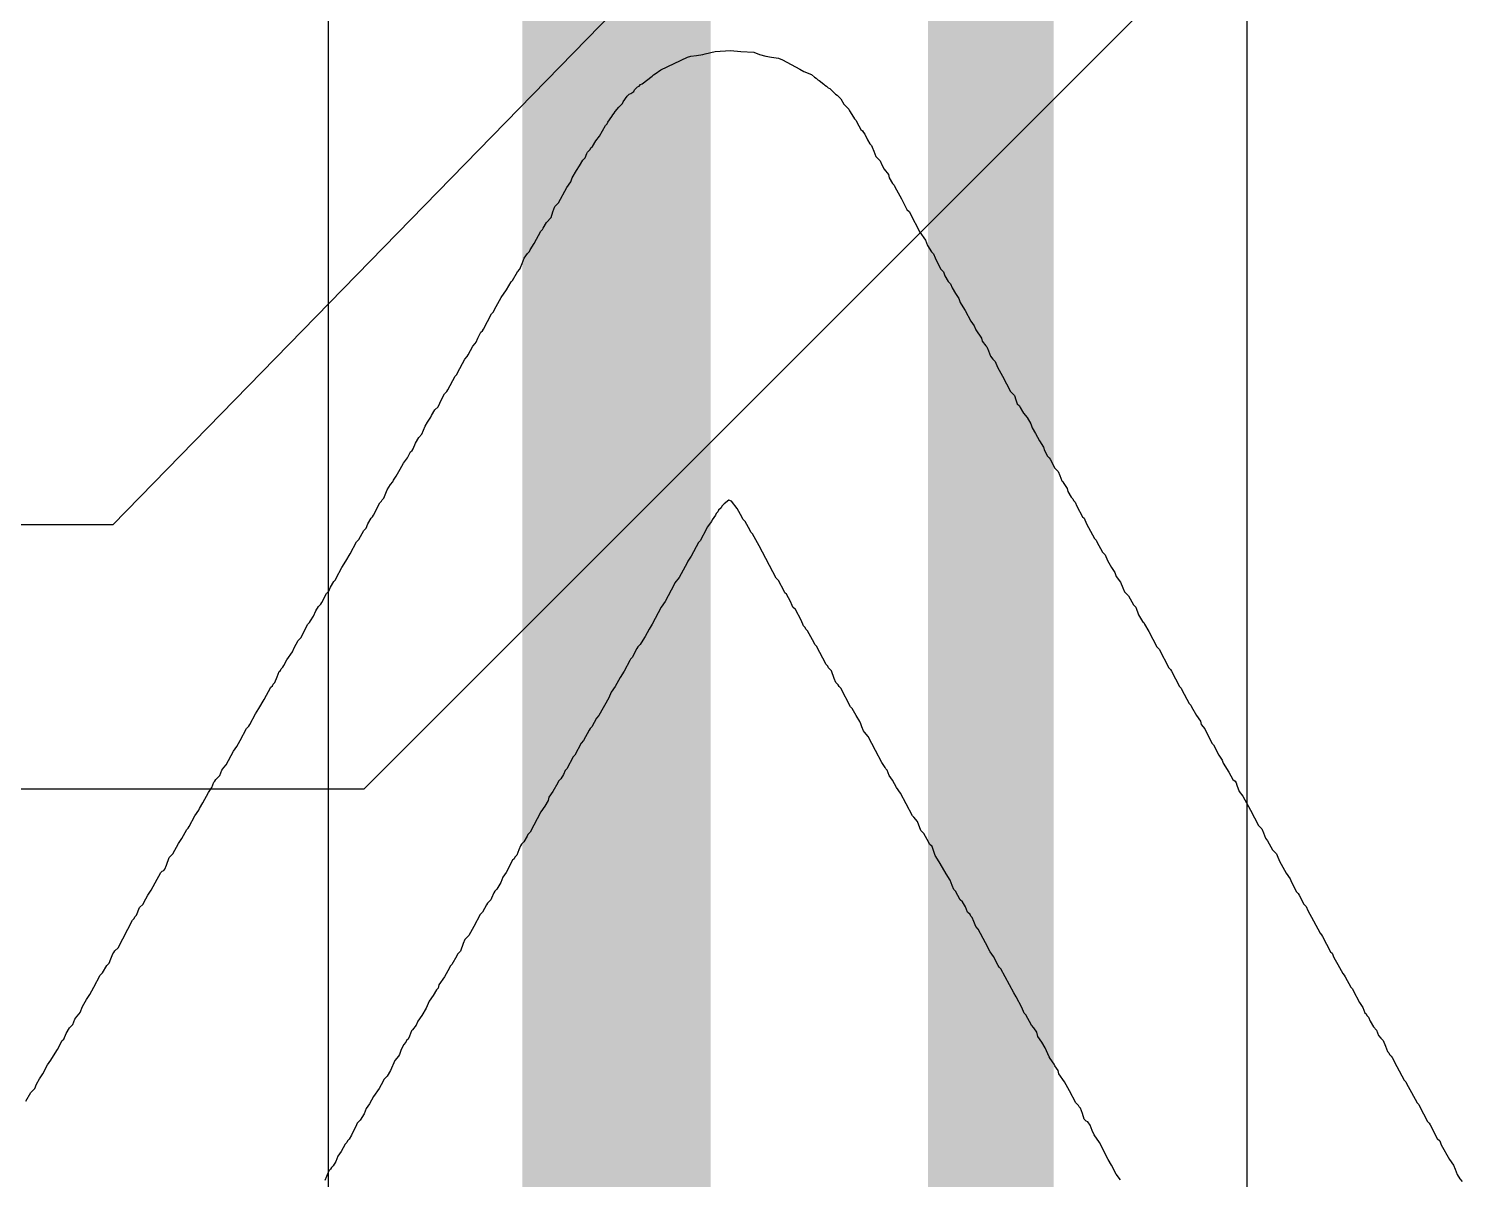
# Model space of a CAD drawing. Header units: inches. Extents: x 0 to 5379, y 0 to 5429.
# Drawn here: x 124.01 to 126.908, y 68.045 to 70.37 of the extents above; entities that cross this region are included whole.
import ezdxf

# ---------------------------------------------------------------- set-up
doc = ezdxf.new("R2010")
doc.units = ezdxf.units.IN
for name, color, linetype in [('PWR', 156, 'Continuous'), ('SIG 01', 90, 'Continuous'), ('Top Overlay', 2, 'Continuous')]:
    doc.layers.add(name, color=color, linetype=linetype)

msp = doc.modelspace()

# ---------------------------------------------------------------- linework, layer by layer
at = {"layer": 'PWR'}
for p, q in [((126.238, 71.4756), (124.1806, 69.3674)), ((124.6886, 68.834), (126.8222, 70.9676)), ((124.1806, 69.3674), (60.071, 69.3674)), ((60.0248, 68.834), (124.6886, 68.834))]:
    msp.add_line(p, q, dxfattribs=at)
at = {"layer": 'SIG 01'}
for p, q in [((124.6156, 91.1087), (124.6156, 24.7972)), ((126.4727, 23.6436), (126.4727, 83.236))]:
    msp.add_line(p, q, dxfattribs=at)
for points in [[(125.9548, 23.6436, 0.254, 0.254, 0), (125.9548, 93.0421, 0.254, 0.254, 0)], [(125.1983, 24.5559, 0.381, 0.381, 0), (125.1983, 91.3501, 0.381, 0.381, 0)]]:
    msp.add_lwpolyline(points, format="xyseb", dxfattribs=at)
at = {"layer": 'Top Overlay'}
for p, q in [((125.3974, 70.3241), (125.4284, 70.3257)), ((125.4284, 70.3257), (125.4496, 70.3241)), ((125.2879, 70.2865), (125.3418, 70.3127)), ((125.3418, 70.3127), (125.3483, 70.3143)), ((125.3483, 70.3143), (125.3598, 70.3159)), ((125.3598, 70.3159), (125.3729, 70.3176)), ((125.3729, 70.3176), (125.3778, 70.3192)), ((125.3778, 70.3192), (125.3974, 70.3241)), ((125.4496, 70.3241), (125.4758, 70.3225)), ((125.4758, 70.3225), (125.4872, 70.3176)), ((125.4872, 70.3176), (125.5003, 70.3143)), ((125.5003, 70.3143), (125.5117, 70.3127)), ((125.5117, 70.3127), (125.5256, 70.3102)), ((125.5256, 70.3102), (125.5338, 70.307)), ((125.5338, 70.307), (125.5689, 70.2882)), ((125.2503, 70.2588), (125.2707, 70.2743)), ((125.2707, 70.2743), (125.2732, 70.2767)), ((125.2732, 70.2767), (125.2765, 70.2784)), ((125.2765, 70.2784), (125.2879, 70.2865)), ((125.5689, 70.2882), (125.5771, 70.2833)), ((125.5771, 70.2833), (125.5926, 70.2775)), ((125.5926, 70.2775), (125.5983, 70.2718)), ((125.5983, 70.2718), (125.6016, 70.2702)), ((125.6016, 70.2702), (125.6049, 70.2669)), ((125.6049, 70.2669), (125.6081, 70.2653)), ((125.2201, 70.2334), (125.2242, 70.2375)), ((125.2242, 70.2375), (125.2274, 70.2392)), ((125.2274, 70.2392), (125.2332, 70.2432)), ((125.2332, 70.2432), (125.2348, 70.2465)), ((125.2348, 70.2465), (125.2405, 70.2522)), ((125.2405, 70.2522), (125.2438, 70.2539)), ((125.2438, 70.2539), (125.247, 70.2571)), ((125.247, 70.2571), (125.2503, 70.2588)), ((125.6081, 70.2653), (125.6171, 70.2579)), ((125.6171, 70.2579), (125.6196, 70.2555)), ((125.6196, 70.2555), (125.6228, 70.2539)), ((125.6228, 70.2539), (125.6261, 70.2506)), ((125.6261, 70.2506), (125.6294, 70.249)), ((125.6294, 70.249), (125.6408, 70.2375)), ((125.6408, 70.2375), (125.6441, 70.2359)), ((125.1956, 70.2024), (125.2029, 70.2114)), ((125.2029, 70.2114), (125.2103, 70.2187)), ((125.2103, 70.2187), (125.2119, 70.222)), ((125.2119, 70.222), (125.2201, 70.2334)), ((125.6441, 70.2359), (125.6514, 70.2285)), ((125.6514, 70.2285), (125.658, 70.2171)), ((125.658, 70.2171), (125.6678, 70.2073)), ((125.1792, 70.1779), (125.1809, 70.1812)), ((125.1809, 70.1812), (125.189, 70.1926)), ((125.189, 70.1926), (125.1907, 70.1959)), ((125.1907, 70.1959), (125.1939, 70.1991)), ((125.1939, 70.1991), (125.1956, 70.2024)), ((125.6678, 70.2073), (125.6694, 70.204)), ((125.6694, 70.204), (125.6776, 70.191)), ((125.6776, 70.191), (125.6792, 70.1877)), ((125.6792, 70.1877), (125.6825, 70.1844)), ((125.6825, 70.1844), (125.6841, 70.1812)), ((125.6841, 70.1812), (125.6923, 70.1664)), ((125.1564, 70.1436), (125.1637, 70.1526)), ((125.1637, 70.1526), (125.176, 70.1746)), ((125.176, 70.1746), (125.1792, 70.1779)), ((125.6923, 70.1664), (125.6955, 70.1632)), ((125.6955, 70.1632), (125.6972, 70.1599)), ((125.6972, 70.1599), (125.7004, 70.1566)), ((125.7004, 70.1566), (125.7053, 70.1452)), ((125.14, 70.1207), (125.1449, 70.1256)), ((125.1449, 70.1256), (125.1466, 70.1289)), ((125.1466, 70.1289), (125.1498, 70.1321)), ((125.1498, 70.1321), (125.1564, 70.1436)), ((125.7053, 70.1452), (125.7102, 70.137)), ((125.7102, 70.137), (125.7135, 70.1338)), ((125.7135, 70.1338), (125.7151, 70.1305)), ((125.7151, 70.1305), (125.7184, 70.1223)), ((125.7184, 70.1223), (125.7225, 70.1117)), ((125.1172, 70.0831), (125.1237, 70.0929)), ((125.1237, 70.0929), (125.1302, 70.1044)), ((125.1302, 70.1044), (125.1351, 70.1093)), ((125.1351, 70.1093), (125.1384, 70.1174)), ((125.1384, 70.1174), (125.14, 70.1207)), ((125.7225, 70.1117), (125.7315, 70.1027)), ((125.7315, 70.1027), (125.7347, 70.0946)), ((125.7347, 70.0946), (125.7396, 70.0864)), ((125.1057, 70.0602), (125.109, 70.0684)), ((125.109, 70.0684), (125.1172, 70.0831)), ((125.7396, 70.0864), (125.7478, 70.075)), ((125.7478, 70.075), (125.7494, 70.0684)), ((125.7494, 70.0684), (125.756, 70.057)), ((125.0812, 70.0178), (125.0976, 70.0488)), ((125.0976, 70.0488), (125.1057, 70.0602)), ((125.756, 70.057), (125.7593, 70.0537)), ((125.7593, 70.0537), (125.7609, 70.0504)), ((125.7609, 70.0504), (125.774, 70.0259)), ((125.0698, 69.9998), (125.0739, 70.0104)), ((125.0739, 70.0104), (125.0812, 70.0178)), ((125.774, 70.0259), (125.7854, 70.0047)), ((125.0502, 69.9671), (125.0567, 69.9786)), ((125.0567, 69.9786), (125.0665, 69.9884)), ((125.0665, 69.9884), (125.0698, 69.9998)), ((125.7854, 70.0047), (125.7903, 69.9998)), ((125.7903, 69.9998), (125.7919, 69.9965)), ((125.7919, 69.9965), (125.8115, 69.959)), ((125.0322, 69.9361), (125.0453, 69.9606)), ((125.0453, 69.9606), (125.0485, 69.9639)), ((125.0485, 69.9639), (125.0502, 69.9671)), ((125.8115, 69.959), (125.823, 69.9426)), ((125.0183, 69.9157), (125.0224, 69.9197)), ((125.0224, 69.9197), (125.024, 69.923)), ((125.024, 69.923), (125.0322, 69.9361)), ((125.823, 69.9426), (125.8271, 69.932)), ((125.8271, 69.932), (125.8352, 69.9189)), ((125.8352, 69.9189), (125.8393, 69.9148)), ((125.0044, 69.8871), (125.0077, 69.8952)), ((125.0077, 69.8952), (125.0118, 69.9059)), ((125.0118, 69.9059), (125.0183, 69.9157)), ((125.8393, 69.9148), (125.8426, 69.9067)), ((125.8426, 69.9067), (125.8475, 69.8952)), ((125.8475, 69.8952), (125.854, 69.8838)), ((124.9856, 69.8585), (124.9881, 69.8609)), ((124.9881, 69.8609), (124.9979, 69.8789)), ((124.9979, 69.8789), (125.0028, 69.8838)), ((125.0028, 69.8838), (125.0044, 69.8871)), ((125.854, 69.8838), (125.8589, 69.8789)), ((125.8589, 69.8789), (125.8622, 69.8707)), ((125.8622, 69.8707), (125.8687, 69.8593)), ((124.9652, 69.8266), (124.9758, 69.8421)), ((124.9758, 69.8421), (124.9856, 69.8585)), ((125.8687, 69.8593), (125.8736, 69.8544)), ((125.8736, 69.8544), (125.8769, 69.8462)), ((125.8769, 69.8462), (125.8834, 69.8348)), ((125.8834, 69.8348), (125.89, 69.825)), ((124.9489, 69.7972), (124.9554, 69.8086)), ((124.9554, 69.8086), (124.9652, 69.8266)), ((125.89, 69.825), (125.8932, 69.8168)), ((125.8932, 69.8168), (125.8949, 69.8135)), ((125.8949, 69.8135), (125.903, 69.8005)), ((124.9293, 69.7629), (124.9456, 69.7939)), ((124.9456, 69.7939), (124.9489, 69.7972)), ((125.903, 69.8005), (125.9145, 69.7792)), ((125.9145, 69.7792), (125.921, 69.7694)), ((124.9146, 69.7368), (124.9178, 69.7449)), ((124.9178, 69.7449), (124.9244, 69.7564)), ((124.9244, 69.7564), (124.9276, 69.7596)), ((124.9276, 69.7596), (124.9293, 69.7629)), ((125.921, 69.7694), (125.9243, 69.7613)), ((125.9243, 69.7613), (125.9357, 69.7449)), ((125.9357, 69.7449), (125.9373, 69.7384)), ((124.8982, 69.7106), (124.908, 69.7286)), ((124.908, 69.7286), (124.9129, 69.7335)), ((124.9129, 69.7335), (124.9146, 69.7368)), ((125.9373, 69.7384), (125.9447, 69.7294)), ((125.9447, 69.7294), (125.9471, 69.7269)), ((125.9471, 69.7269), (125.9504, 69.7188)), ((125.9504, 69.7188), (125.9545, 69.7082)), ((124.877, 69.6747), (124.8917, 69.7024)), ((124.8917, 69.7024), (124.8966, 69.7073)), ((124.8966, 69.7073), (124.8982, 69.7106)), ((125.9545, 69.7082), (125.9586, 69.7024)), ((125.9586, 69.7024), (125.9635, 69.6975)), ((125.9635, 69.6975), (125.9684, 69.6861)), ((124.8574, 69.6404), (124.8721, 69.6681)), ((124.8721, 69.6681), (124.8754, 69.6714)), ((124.8754, 69.6714), (124.877, 69.6747)), ((125.9684, 69.6861), (125.9782, 69.6681)), ((125.9782, 69.6681), (125.9945, 69.6371)), ((124.8443, 69.6208), (124.8508, 69.6322)), ((124.8508, 69.6322), (124.8557, 69.6371)), ((124.8557, 69.6371), (124.8574, 69.6404)), ((125.9945, 69.6371), (126.0027, 69.6289)), ((126.0027, 69.6289), (126.0051, 69.6199)), ((124.8312, 69.5995), (124.8378, 69.606)), ((124.8378, 69.606), (124.8443, 69.6208)), ((126.0051, 69.6199), (126.0084, 69.6118)), ((126.0084, 69.6118), (126.0125, 69.6077)), ((126.0125, 69.6077), (126.0141, 69.6044)), ((126.0141, 69.6044), (126.019, 69.5962)), ((124.8116, 69.5668), (124.8165, 69.575)), ((124.8165, 69.575), (124.8231, 69.5848)), ((124.8231, 69.5848), (124.8247, 69.5881)), ((124.8247, 69.5881), (124.8312, 69.5995)), ((126.019, 69.5962), (126.0207, 69.593)), ((126.0207, 69.593), (126.028, 69.584)), ((126.028, 69.584), (126.0354, 69.5717)), ((126.0354, 69.5717), (126.0386, 69.5636)), ((124.792, 69.5325), (124.7986, 69.544)), ((124.7986, 69.544), (124.8051, 69.5505)), ((124.8051, 69.5505), (124.8116, 69.5668)), ((126.0386, 69.5636), (126.0452, 69.5521)), ((126.0452, 69.5521), (126.0533, 69.5374)), ((124.7757, 69.5031), (124.7822, 69.5146)), ((124.7822, 69.5146), (124.7855, 69.5178)), ((124.7855, 69.5178), (124.7871, 69.5211)), ((124.7871, 69.5211), (124.792, 69.5325)), ((126.0533, 69.5374), (126.0615, 69.5244)), ((126.0615, 69.5244), (126.0631, 69.5178)), ((126.0631, 69.5178), (126.0697, 69.5064)), ((124.761, 69.4802), (124.7675, 69.4917)), ((124.7675, 69.4917), (124.7757, 69.5031)), ((126.0697, 69.5064), (126.0729, 69.5031)), ((126.0729, 69.5031), (126.0746, 69.4998)), ((126.0746, 69.4998), (126.0844, 69.4819)), ((124.7463, 69.4541), (124.7479, 69.4574)), ((124.7479, 69.4574), (124.7528, 69.4655)), ((124.7528, 69.4655), (124.761, 69.4802)), ((126.0844, 69.4819), (126.0909, 69.4753)), ((126.0909, 69.4753), (126.0942, 69.4672)), ((126.0942, 69.4672), (126.0983, 69.4566)), ((126.0983, 69.4566), (126.1007, 69.4541)), ((124.7283, 69.4214), (124.7348, 69.4378)), ((124.7348, 69.4378), (124.7414, 69.4492)), ((124.7414, 69.4492), (124.7463, 69.4541)), ((126.1007, 69.4541), (126.1024, 69.4508)), ((126.1024, 69.4508), (126.1089, 69.441)), ((126.1089, 69.441), (126.1105, 69.4345)), ((126.1105, 69.4345), (126.1171, 69.4231)), ((124.7071, 69.3871), (124.7201, 69.4116)), ((124.7201, 69.4116), (124.7234, 69.4149)), ((124.7234, 69.4149), (124.725, 69.4182)), ((124.725, 69.4182), (124.7283, 69.4214)), ((125.4096, 69.4018), (125.4047, 69.3969)), ((125.4112, 69.4051), (125.4096, 69.4018)), ((125.4161, 69.41), (125.4112, 69.4051)), ((125.4251, 69.4173), (125.4161, 69.41)), ((125.4309, 69.4149), (125.4251, 69.4173)), ((125.4423, 69.4002), (125.4309, 69.4149)), ((125.4521, 69.3822), (125.4423, 69.4002)), ((126.1171, 69.4231), (126.1203, 69.4198)), ((126.1203, 69.4198), (126.122, 69.4165)), ((126.122, 69.4165), (126.1252, 69.4133)), ((126.1252, 69.4133), (126.1285, 69.4051)), ((126.1285, 69.4051), (126.1399, 69.3838)), ((124.6924, 69.361), (124.6956, 69.3691)), ((124.6956, 69.3691), (124.7022, 69.3806)), ((124.7022, 69.3806), (124.7054, 69.3838)), ((124.7054, 69.3838), (124.7071, 69.3871)), ((125.39, 69.374), (125.3818, 69.3626)), ((125.3916, 69.3773), (125.39, 69.374)), ((125.3982, 69.3871), (125.3916, 69.3773)), ((125.3998, 69.3904), (125.3982, 69.3871)), ((125.4031, 69.3936), (125.3998, 69.3904)), ((125.4047, 69.3969), (125.4031, 69.3936)), ((125.4537, 69.3789), (125.4521, 69.3822)), ((125.4586, 69.374), (125.4537, 69.3789)), ((125.4684, 69.3561), (125.4586, 69.374)), ((126.1399, 69.3838), (126.1432, 69.3806)), ((126.1432, 69.3806), (126.1481, 69.3691)), ((126.1481, 69.3691), (126.1644, 69.3397)), ((124.6777, 69.3381), (124.6875, 69.3561)), ((124.6875, 69.3561), (124.6924, 69.361)), ((125.3802, 69.3593), (125.3671, 69.3348)), ((125.3818, 69.3626), (125.3802, 69.3593)), ((125.4701, 69.3528), (125.4684, 69.3561)), ((125.4733, 69.3495), (125.4701, 69.3528)), ((125.4864, 69.325), (125.4733, 69.3495)), ((126.1644, 69.3397), (126.1677, 69.3365)), ((124.6597, 69.3087), (124.6728, 69.3332)), ((124.6728, 69.3332), (124.6777, 69.3381)), ((125.3639, 69.3316), (125.3492, 69.3038)), ((125.3671, 69.3348), (125.3639, 69.3316)), ((125.5207, 69.2597), (125.4864, 69.325)), ((126.1677, 69.3365), (126.1693, 69.3332)), ((126.1693, 69.3332), (126.1808, 69.312)), ((126.1808, 69.312), (126.1857, 69.3071)), ((124.6434, 69.2809), (124.6515, 69.294)), ((124.6515, 69.294), (124.6597, 69.3087)), ((125.341, 69.2907), (125.3247, 69.2613)), ((125.3426, 69.294), (125.341, 69.2907)), ((125.3492, 69.3038), (125.3426, 69.294)), ((126.1857, 69.3071), (126.1906, 69.2956)), ((126.1906, 69.2956), (126.1987, 69.2809)), ((124.6205, 69.2417), (124.627, 69.2531)), ((124.627, 69.2531), (124.6303, 69.2564)), ((124.6303, 69.2564), (124.6319, 69.2597)), ((124.6319, 69.2597), (124.6434, 69.2809)), ((125.3247, 69.2613), (125.3165, 69.2499)), ((125.5256, 69.2548), (125.5207, 69.2597)), ((125.5371, 69.2335), (125.5256, 69.2548)), ((126.1987, 69.2809), (126.2053, 69.2711)), ((126.2053, 69.2711), (126.2085, 69.2629)), ((126.2085, 69.2629), (126.2167, 69.2515)), ((124.6025, 69.2107), (124.6123, 69.2286)), ((124.6123, 69.2286), (124.6172, 69.2335)), ((124.6172, 69.2335), (124.6205, 69.2417)), ((125.3148, 69.2466), (125.2969, 69.2123)), ((125.3165, 69.2499), (125.3148, 69.2466)), ((125.5387, 69.2303), (125.5371, 69.2335)), ((125.542, 69.227), (125.5387, 69.2303)), ((125.5501, 69.2123), (125.542, 69.227)), ((126.2167, 69.2515), (126.2216, 69.2401)), ((126.2216, 69.2401), (126.2249, 69.2319)), ((126.2249, 69.2319), (126.2331, 69.2237)), ((126.2331, 69.2237), (126.2429, 69.2058)), ((124.5903, 69.1935), (124.596, 69.2025)), ((124.596, 69.2025), (124.6009, 69.2074)), ((124.6009, 69.2074), (124.6025, 69.2107)), ((125.2887, 69.2009), (125.2707, 69.1666)), ((125.2969, 69.2123), (125.2887, 69.2009)), ((125.5534, 69.2041), (125.5501, 69.2123)), ((125.555, 69.2009), (125.5534, 69.2041)), ((125.5599, 69.196), (125.555, 69.2009)), ((125.5714, 69.1747), (125.5599, 69.196)), ((126.2429, 69.2058), (126.2478, 69.2009)), ((126.2478, 69.2009), (126.2535, 69.1853)), ((124.56, 69.1388), (124.5747, 69.1666)), ((124.5747, 69.1666), (124.578, 69.1698)), ((124.578, 69.1698), (124.5796, 69.1731)), ((124.5796, 69.1731), (124.5862, 69.1829)), ((124.5862, 69.1829), (124.5903, 69.1935)), ((125.2707, 69.1666), (125.2642, 69.1567)), ((125.5763, 69.1633), (125.5714, 69.1747)), ((126.2535, 69.1853), (126.2616, 69.1723)), ((126.2616, 69.1723), (126.2641, 69.1698)), ((126.2641, 69.1698), (126.2657, 69.1666)), ((126.2657, 69.1666), (126.2739, 69.1518)), ((124.5551, 69.1339), (124.56, 69.1388)), ((125.256, 69.142), (125.2479, 69.129)), ((125.2642, 69.1567), (125.256, 69.142)), ((125.5795, 69.16), (125.5763, 69.1633)), ((125.5812, 69.1567), (125.5795, 69.16)), ((125.5844, 69.1535), (125.5812, 69.1567)), ((125.5975, 69.129), (125.5844, 69.1535)), ((126.2739, 69.1518), (126.2902, 69.1208)), ((124.5323, 69.0947), (124.5437, 69.111)), ((124.5437, 69.111), (124.547, 69.1192)), ((124.547, 69.1192), (124.5551, 69.1339)), ((125.2397, 69.1175), (125.2299, 69.0996)), ((125.2413, 69.1208), (125.2397, 69.1175)), ((125.2462, 69.1257), (125.2413, 69.1208)), ((125.2479, 69.129), (125.2462, 69.1257)), ((125.5991, 69.1257), (125.5975, 69.129)), ((125.6024, 69.1224), (125.5991, 69.1257)), ((125.622, 69.0849), (125.6024, 69.1224)), ((126.2902, 69.1208), (126.2951, 69.1159)), ((126.2951, 69.1159), (126.3147, 69.0783)), ((124.5208, 69.0767), (124.5241, 69.08)), ((124.5241, 69.08), (124.5257, 69.0832)), ((124.5257, 69.0832), (124.5323, 69.0947)), ((125.225, 69.093), (125.2136, 69.0718)), ((125.2266, 69.0963), (125.225, 69.093)), ((125.2299, 69.0996), (125.2266, 69.0963)), ((125.6253, 69.0816), (125.622, 69.0849)), ((125.6269, 69.0783), (125.6253, 69.0816)), ((125.6326, 69.0726), (125.6269, 69.0783)), ((126.3147, 69.0783), (126.318, 69.0751)), ((124.5077, 69.0489), (124.5126, 69.0604)), ((124.5126, 69.0604), (124.5167, 69.071)), ((124.5167, 69.071), (124.5192, 69.0734)), ((124.5192, 69.0734), (124.5208, 69.0767)), ((125.2054, 69.0587), (125.1956, 69.0407)), ((125.2136, 69.0718), (125.2054, 69.0587)), ((125.6383, 69.0571), (125.6326, 69.0726)), ((125.6416, 69.0489), (125.6383, 69.0571)), ((126.318, 69.0751), (126.3197, 69.0718)), ((126.3197, 69.0718), (126.336, 69.0407)), ((124.4865, 69.0146), (124.4996, 69.0391)), ((124.4996, 69.0391), (124.5028, 69.0424)), ((124.5028, 69.0424), (124.5045, 69.0456)), ((124.5045, 69.0456), (124.5077, 69.0489)), ((125.1874, 69.0293), (125.1825, 69.0179)), ((125.1956, 69.0407), (125.1874, 69.0293)), ((125.6465, 69.044), (125.6416, 69.0489)), ((125.6482, 69.0407), (125.6465, 69.044)), ((125.6514, 69.0375), (125.6482, 69.0407)), ((125.671, 68.9999), (125.6514, 69.0375)), ((126.336, 69.0407), (126.3393, 69.0375)), ((126.3393, 69.0375), (126.3409, 69.0342)), ((126.3409, 69.0342), (126.3556, 69.0064)), ((124.4685, 68.9852), (124.4751, 68.9966)), ((124.4751, 68.9966), (124.4865, 69.0146)), ((125.1825, 69.0179), (125.1629, 68.9819)), ((125.6743, 68.9966), (125.671, 68.9999)), ((125.6825, 68.9819), (125.6743, 68.9966)), ((126.3556, 69.0064), (126.3589, 69.0032)), ((126.3589, 69.0032), (126.3605, 68.9999)), ((126.3605, 68.9999), (126.3703, 68.9819)), ((124.4555, 68.9607), (124.4571, 68.964)), ((124.4571, 68.964), (124.4685, 68.9852)), ((125.158, 68.977), (125.1482, 68.9591)), ((125.1629, 68.9819), (125.158, 68.977)), ((125.6898, 68.9697), (125.6825, 68.9819)), ((125.6906, 68.9689), (125.6898, 68.9697)), ((125.6923, 68.9656), (125.6906, 68.9689)), ((125.6939, 68.9591), (125.6923, 68.9656)), ((126.3703, 68.9819), (126.3785, 68.9705)), ((126.3785, 68.9705), (126.3801, 68.964)), ((126.3801, 68.964), (126.3875, 68.955)), ((124.4375, 68.9313), (124.4506, 68.9558)), ((124.4506, 68.9558), (124.4555, 68.9607)), ((125.1433, 68.9525), (125.1319, 68.9313)), ((125.1449, 68.9558), (125.1433, 68.9525)), ((125.1482, 68.9591), (125.1449, 68.9558)), ((125.6972, 68.9509), (125.6939, 68.9591)), ((125.6996, 68.9484), (125.6972, 68.9509)), ((125.707, 68.9394), (125.6996, 68.9484)), ((125.7217, 68.9117), (125.707, 68.9394)), ((126.3875, 68.955), (126.4013, 68.9264)), ((124.4097, 68.8823), (124.4244, 68.91)), ((124.4244, 68.91), (124.431, 68.9198)), ((124.431, 68.9198), (124.4375, 68.9313)), ((125.127, 68.9264), (125.1139, 68.9019)), ((125.1319, 68.9313), (125.127, 68.9264)), ((125.7347, 68.8872), (125.7217, 68.9117)), ((126.4013, 68.9264), (126.4046, 68.9231)), ((126.4046, 68.9231), (126.416, 68.9019)), ((124.4007, 68.8716), (124.4048, 68.8774)), ((124.4048, 68.8774), (124.4097, 68.8823)), ((125.1106, 68.8986), (125.0976, 68.8741)), ((125.1139, 68.9019), (125.1106, 68.8986)), ((125.7413, 68.8774), (125.7347, 68.8872)), ((125.7429, 68.8741), (125.7413, 68.8774)), ((126.416, 68.9019), (126.4226, 68.8921)), ((126.4226, 68.8921), (126.4242, 68.8855)), ((126.4242, 68.8855), (126.4357, 68.8676)), ((124.3803, 68.8365), (124.3844, 68.8471)), ((124.3844, 68.8471), (124.3868, 68.8496)), ((124.3868, 68.8496), (124.3885, 68.8529)), ((124.3885, 68.8529), (124.3966, 68.861)), ((124.3966, 68.861), (124.4007, 68.8716)), ((125.0812, 68.8496), (125.0796, 68.8463)), ((125.0861, 68.8545), (125.0812, 68.8496)), ((125.091, 68.8627), (125.0861, 68.8545)), ((125.0943, 68.8708), (125.091, 68.8627)), ((125.0976, 68.8741), (125.0943, 68.8708)), ((125.7454, 68.8716), (125.7429, 68.8741)), ((125.7494, 68.861), (125.7454, 68.8716)), ((125.756, 68.8512), (125.7494, 68.861)), ((125.7642, 68.8365), (125.756, 68.8512)), ((126.4357, 68.8676), (126.4438, 68.8529)), ((126.4438, 68.8529), (126.4487, 68.8496)), ((126.4487, 68.8496), (126.4504, 68.8463)), ((124.3623, 68.8055), (124.3738, 68.8267)), ((124.3738, 68.8267), (124.3803, 68.8365)), ((125.0698, 68.8283), (125.0616, 68.8169)), ((125.0796, 68.8463), (125.0698, 68.8283)), ((125.7723, 68.8251), (125.7642, 68.8365)), ((125.7838, 68.8038), (125.7723, 68.8251)), ((126.4504, 68.8463), (126.452, 68.8414)), ((126.452, 68.8414), (126.4569, 68.8283)), ((126.4569, 68.8283), (126.4642, 68.8194)), ((126.4642, 68.8194), (126.4798, 68.7908)), ((124.346, 68.7793), (124.3542, 68.7908)), ((124.3542, 68.7908), (124.3558, 68.794)), ((124.3558, 68.794), (124.3623, 68.8055)), ((125.0534, 68.7989), (125.0453, 68.7875)), ((125.06, 68.8104), (125.0534, 68.7989)), ((125.0616, 68.8169), (125.06, 68.8104)), ((125.7968, 68.7793), (125.7838, 68.8038)), ((126.4798, 68.7908), (126.4961, 68.7597)), ((124.3346, 68.7581), (124.346, 68.7793)), ((125.0453, 68.7875), (125.024, 68.7467)), ((125.7993, 68.7769), (125.7968, 68.7793)), ((125.8066, 68.7679), (125.7993, 68.7769)), ((125.8132, 68.7499), (125.8066, 68.7679)), ((126.4961, 68.7597), (126.5026, 68.7532)), ((124.3133, 68.7238), (124.3199, 68.7336)), ((124.3199, 68.7336), (124.3297, 68.7516)), ((124.3297, 68.7516), (124.3329, 68.7548)), ((124.3329, 68.7548), (124.3346, 68.7581)), ((125.0175, 68.7385), (125.011, 68.7271)), ((125.0191, 68.7418), (125.0175, 68.7385)), ((125.024, 68.7467), (125.0191, 68.7418)), ((125.8197, 68.7434), (125.8132, 68.7499)), ((125.8295, 68.7254), (125.8197, 68.7434)), ((126.5026, 68.7532), (126.5059, 68.745)), ((126.5059, 68.745), (126.51, 68.7344)), ((126.51, 68.7344), (126.5141, 68.7287)), ((124.2945, 68.6952), (124.3019, 68.7025)), ((124.3019, 68.7025), (124.3133, 68.7238)), ((125.0012, 68.7107), (124.9971, 68.7001)), ((125.0044, 68.7189), (125.0012, 68.7107)), ((125.0061, 68.7222), (125.0044, 68.7189)), ((125.011, 68.7271), (125.0061, 68.7222)), ((125.8311, 68.7222), (125.8295, 68.7254)), ((125.836, 68.7172), (125.8311, 68.7222)), ((125.8426, 68.6993), (125.836, 68.7172)), ((126.5141, 68.7287), (126.5239, 68.7107)), ((126.5239, 68.7107), (126.532, 68.7025)), ((126.532, 68.7025), (126.5337, 68.6993)), ((124.2855, 68.6715), (124.2888, 68.6797)), ((124.2888, 68.6797), (124.2945, 68.6952)), ((124.9881, 68.6895), (124.975, 68.665)), ((124.9914, 68.6927), (124.9881, 68.6895)), ((124.993, 68.696), (124.9914, 68.6927)), ((124.9971, 68.7001), (124.993, 68.696)), ((125.8507, 68.6862), (125.8426, 68.6993)), ((125.8524, 68.6829), (125.8507, 68.6862)), ((125.8646, 68.6625), (125.8524, 68.6829)), ((126.5337, 68.6993), (126.5386, 68.6878)), ((126.5386, 68.6878), (126.5516, 68.6633)), ((124.2578, 68.629), (124.2659, 68.6437)), ((124.2659, 68.6437), (124.2774, 68.665)), ((124.2774, 68.665), (124.2798, 68.6674)), ((124.2798, 68.6674), (124.2831, 68.669)), ((124.2831, 68.669), (124.2855, 68.6715)), ((124.9644, 68.6445), (124.9562, 68.6315)), ((124.9685, 68.6552), (124.9644, 68.6445)), ((124.975, 68.665), (124.9685, 68.6552)), ((125.8728, 68.6494), (125.8646, 68.6625)), ((125.8769, 68.6388), (125.8728, 68.6494)), ((126.5516, 68.6633), (126.5598, 68.6519)), ((126.5598, 68.6519), (126.5615, 68.6486)), ((126.5615, 68.6486), (126.5664, 68.6372)), ((124.2431, 68.6045), (124.2512, 68.6192)), ((124.2512, 68.6192), (124.2578, 68.629)), ((124.9505, 68.6241), (124.9456, 68.6127)), ((124.9521, 68.6274), (124.9505, 68.6241)), ((124.9562, 68.6315), (124.9521, 68.6274)), ((125.8802, 68.6307), (125.8769, 68.6388)), ((125.8834, 68.6274), (125.8802, 68.6307)), ((125.8932, 68.6094), (125.8834, 68.6274)), ((126.5664, 68.6372), (126.5729, 68.6258)), ((126.5729, 68.6258), (126.5762, 68.6225)), ((126.5762, 68.6225), (126.5778, 68.6192)), ((126.5778, 68.6192), (126.5876, 68.6012)), ((124.2284, 68.5784), (124.2341, 68.5939)), ((124.2341, 68.5939), (124.2414, 68.6012)), ((124.2414, 68.6012), (124.2431, 68.6045)), ((124.9358, 68.5996), (124.9276, 68.5849)), ((124.9374, 68.6029), (124.9358, 68.5996)), ((124.944, 68.6094), (124.9374, 68.6029)), ((124.9456, 68.6127), (124.944, 68.6094)), ((125.8973, 68.6053), (125.8932, 68.6094)), ((125.9038, 68.5955), (125.8973, 68.6053)), ((125.9079, 68.5849), (125.9038, 68.5955)), ((126.5876, 68.6012), (126.5925, 68.5963)), ((126.5925, 68.5963), (126.5958, 68.5882)), ((126.5958, 68.5882), (126.6072, 68.5669)), ((124.1908, 68.513), (124.2202, 68.5686)), ((124.2202, 68.5686), (124.2235, 68.5718)), ((124.2235, 68.5718), (124.2251, 68.5751)), ((124.2251, 68.5751), (124.2284, 68.5784)), ((124.9227, 68.58), (124.9097, 68.5555)), ((124.9276, 68.5849), (124.9227, 68.58)), ((125.9128, 68.58), (125.9079, 68.5849)), ((125.9145, 68.5767), (125.9128, 68.58)), ((125.9169, 68.5743), (125.9145, 68.5767)), ((125.9202, 68.5661), (125.9169, 68.5743)), ((125.9243, 68.5555), (125.9202, 68.5661)), ((126.6072, 68.5669), (126.6203, 68.5424)), ((124.8917, 68.5294), (124.8884, 68.5212)), ((124.8999, 68.5375), (124.8917, 68.5294)), ((124.9097, 68.5555), (124.8999, 68.5375)), ((125.9292, 68.5506), (125.9243, 68.5555)), ((125.9439, 68.5228), (125.9292, 68.5506)), ((126.6203, 68.5424), (126.6235, 68.5392)), ((126.6235, 68.5392), (126.6252, 68.5359)), ((126.6252, 68.5359), (126.6415, 68.5049)), ((124.1761, 68.4902), (124.1802, 68.5008)), ((124.1802, 68.5008), (124.1826, 68.5032)), ((124.1826, 68.5032), (124.1842, 68.5065)), ((124.1842, 68.5065), (124.1908, 68.513)), ((124.877, 68.4999), (124.8754, 68.4967)), ((124.8827, 68.5057), (124.877, 68.4999)), ((124.8884, 68.5212), (124.8827, 68.5057)), ((125.9537, 68.5049), (125.9439, 68.5228)), ((125.9602, 68.4951), (125.9537, 68.5049)), ((126.6415, 68.5049), (126.6448, 68.5016)), ((126.6448, 68.5016), (126.648, 68.4934)), ((124.1597, 68.4624), (124.1679, 68.4771)), ((124.1679, 68.4771), (124.1728, 68.482)), ((124.1728, 68.482), (124.1761, 68.4902)), ((124.8606, 68.4722), (124.8508, 68.4542)), ((124.8623, 68.4754), (124.8606, 68.4722)), ((124.8656, 68.4787), (124.8623, 68.4754)), ((124.8754, 68.4967), (124.8656, 68.4787)), ((125.97, 68.4771), (125.9602, 68.4951)), ((125.9716, 68.4738), (125.97, 68.4771)), ((125.9749, 68.4705), (125.9716, 68.4738)), ((126.0011, 68.4215), (125.9749, 68.4705)), ((126.648, 68.4934), (126.6562, 68.4787)), ((126.6562, 68.4787), (126.666, 68.4607)), ((124.1418, 68.433), (124.1548, 68.4575)), ((124.1548, 68.4575), (124.1597, 68.4624)), ((124.8508, 68.4542), (124.8394, 68.4379)), ((126.666, 68.4607), (126.6693, 68.4575)), ((126.6693, 68.4575), (126.6709, 68.4542)), ((126.6709, 68.4542), (126.6824, 68.433)), ((124.1271, 68.4085), (124.1336, 68.4183)), ((124.1336, 68.4183), (124.1418, 68.433)), ((124.828, 68.4166), (124.8198, 68.4052)), ((124.8345, 68.4281), (124.828, 68.4166)), ((124.8378, 68.4313), (124.8345, 68.4281)), ((124.8394, 68.4379), (124.8378, 68.4313)), ((126.006, 68.4134), (126.0011, 68.4215)), ((126.0174, 68.3921), (126.006, 68.4134)), ((126.6824, 68.433), (126.6856, 68.4297)), ((126.6856, 68.4297), (126.6873, 68.4264)), ((126.6873, 68.4264), (126.7003, 68.4019)), ((124.114, 68.3823), (124.1189, 68.3938)), ((124.1189, 68.3938), (124.1271, 68.4085)), ((124.8133, 68.3905), (124.8051, 68.3758)), ((124.8198, 68.4052), (124.8133, 68.3905)), ((126.0223, 68.3807), (126.0174, 68.3921)), ((126.7003, 68.4019), (126.7069, 68.3921)), ((126.7069, 68.3921), (126.7109, 68.3815)), ((124.0928, 68.3513), (124.0993, 68.3578)), ((124.0993, 68.3578), (124.1034, 68.3684)), ((124.1034, 68.3684), (124.1058, 68.3709)), ((124.1058, 68.3709), (124.1075, 68.3741)), ((124.1075, 68.3741), (124.1124, 68.379)), ((124.1124, 68.379), (124.114, 68.3823)), ((124.7937, 68.3562), (124.7863, 68.3472)), ((124.7969, 68.3643), (124.7937, 68.3562)), ((124.8051, 68.3758), (124.7969, 68.3643)), ((126.0256, 68.3774), (126.0223, 68.3807)), ((126.037, 68.3562), (126.0256, 68.3774)), ((126.0419, 68.3513), (126.037, 68.3562)), ((126.7109, 68.3815), (126.7134, 68.379)), ((126.7134, 68.379), (126.715, 68.3758)), ((126.715, 68.3758), (126.7183, 68.3725)), ((126.7183, 68.3725), (126.7216, 68.3643)), ((126.7216, 68.3643), (126.7281, 68.3529)), ((124.0682, 68.3072), (124.0781, 68.3251)), ((124.0781, 68.3251), (124.0813, 68.3284)), ((124.0813, 68.3284), (124.0862, 68.3398)), ((124.0862, 68.3398), (124.0928, 68.3513)), ((124.7741, 68.3251), (124.7724, 68.3219)), ((124.7773, 68.3284), (124.7741, 68.3251)), ((124.7798, 68.3341), (124.7773, 68.3284)), ((124.7839, 68.3447), (124.7798, 68.3341)), ((124.7863, 68.3472), (124.7839, 68.3447)), ((126.0476, 68.3423), (126.0419, 68.3513)), ((126.0501, 68.3333), (126.0476, 68.3423)), ((126.0582, 68.3219), (126.0501, 68.3333)), ((126.7281, 68.3529), (126.7346, 68.3464)), ((126.7346, 68.3464), (126.7387, 68.3358)), ((126.7387, 68.3358), (126.7428, 68.33)), ((126.7428, 68.33), (126.7477, 68.3251)), ((126.7477, 68.3251), (126.7526, 68.3137)), ((124.0568, 68.2892), (124.0682, 68.3072)), ((124.7594, 68.2974), (124.7577, 68.2941)), ((124.7626, 68.3055), (124.7594, 68.2974)), ((124.7675, 68.317), (124.7626, 68.3055)), ((124.7724, 68.3219), (124.7675, 68.317)), ((126.0648, 68.3104), (126.0582, 68.3219)), ((126.0729, 68.2925), (126.0648, 68.3104)), ((126.7526, 68.3137), (126.7567, 68.3031)), ((126.7567, 68.3031), (126.7591, 68.3006)), ((126.7591, 68.3006), (126.7608, 68.2974)), ((126.7608, 68.2974), (126.764, 68.2941)), ((124.0388, 68.2581), (124.0486, 68.2761)), ((124.0486, 68.2761), (124.0552, 68.2859)), ((124.0552, 68.2859), (124.0568, 68.2892)), ((124.7504, 68.2851), (124.7414, 68.2647)), ((124.7577, 68.2941), (124.7504, 68.2851)), ((126.0746, 68.2892), (126.0729, 68.2925)), ((126.0827, 68.2778), (126.0746, 68.2892)), ((126.0844, 68.2745), (126.0827, 68.2778)), ((126.0909, 68.2647), (126.0844, 68.2745)), ((126.764, 68.2941), (126.7657, 68.2908)), ((126.7657, 68.2908), (126.7755, 68.2729)), ((126.7755, 68.2729), (126.7902, 68.2451)), ((124.0258, 68.2369), (124.0323, 68.2483)), ((124.0323, 68.2483), (124.0388, 68.2581)), ((124.7267, 68.2434), (124.7185, 68.2287)), ((124.7283, 68.2467), (124.7267, 68.2434)), ((124.7348, 68.2532), (124.7283, 68.2467)), ((124.7414, 68.2647), (124.7348, 68.2532)), ((126.0925, 68.2581), (126.0909, 68.2647)), ((126.104, 68.2418), (126.0925, 68.2581)), ((126.1138, 68.2238), (126.104, 68.2418)), ((126.7902, 68.2451), (126.7935, 68.2418)), ((126.7935, 68.2418), (126.7951, 68.2385)), ((126.7951, 68.2385), (126.8049, 68.2206)), ((124.0045, 68.2026), (124.0143, 68.2206)), ((124.0143, 68.2206), (124.0225, 68.2287)), ((124.0225, 68.2287), (124.0258, 68.2369)), ((124.7071, 68.2124), (124.6989, 68.1977)), ((124.7185, 68.2287), (124.7071, 68.2124)), ((126.1269, 68.1993), (126.1138, 68.2238)), ((126.8049, 68.2206), (126.8163, 68.1993)), ((124.6924, 68.1879), (124.6883, 68.1773)), ((124.6989, 68.1977), (124.6924, 68.1879)), ((126.1318, 68.1944), (126.1269, 68.1993)), ((126.1334, 68.1912), (126.1318, 68.1944)), ((126.1358, 68.1887), (126.1334, 68.1912)), ((126.1399, 68.1781), (126.1358, 68.1887)), ((126.8163, 68.1993), (126.8196, 68.1961)), ((126.8196, 68.1961), (126.8212, 68.1928)), ((126.8212, 68.1928), (126.8376, 68.1618)), ((124.6728, 68.1552), (124.663, 68.134)), ((124.6744, 68.1585), (124.6728, 68.1552)), ((124.6801, 68.1642), (124.6744, 68.1585)), ((124.6883, 68.1773), (124.6801, 68.1642)), ((126.1432, 68.1667), (126.1399, 68.1781)), ((126.1473, 68.1626), (126.1432, 68.1667)), ((126.1506, 68.1609), (126.1473, 68.1626)), ((126.1555, 68.1544), (126.1506, 68.1609)), ((126.1595, 68.1438), (126.1555, 68.1544)), ((126.8376, 68.1618), (126.8408, 68.1585)), ((126.8408, 68.1585), (126.8425, 68.1552)), ((126.8425, 68.1552), (126.8572, 68.1274)), ((124.6548, 68.1225), (124.6532, 68.1193)), ((124.6581, 68.1258), (124.6548, 68.1225)), ((124.663, 68.134), (124.6581, 68.1258)), ((126.1636, 68.1348), (126.1595, 68.1438)), ((126.1742, 68.1193), (126.1636, 68.1348)), ((126.8572, 68.1274), (126.8621, 68.1225)), ((126.8621, 68.1225), (126.8653, 68.1144)), ((124.6417, 68.1013), (124.6352, 68.0915)), ((124.6499, 68.116), (124.6417, 68.1013)), ((124.6532, 68.1193), (124.6499, 68.116)), ((126.1922, 68.085), (126.1742, 68.1193)), ((126.8653, 68.1144), (126.8817, 68.085)), ((124.6205, 68.0654), (124.6172, 68.0621)), ((124.6221, 68.0686), (124.6205, 68.0654)), ((124.6254, 68.0719), (124.6221, 68.0686)), ((124.6311, 68.0809), (124.6254, 68.0719)), ((124.6352, 68.0915), (124.6311, 68.0809)), ((126.1987, 68.0735), (126.1922, 68.085)), ((126.2085, 68.0556), (126.1987, 68.0735)), ((126.8817, 68.085), (126.8899, 68.0735)), ((126.8899, 68.0735), (126.8931, 68.0654)), ((126.8931, 68.0654), (126.8972, 68.0547)), ((124.6123, 68.0507), (124.609, 68.0425)), ((124.6172, 68.0621), (124.6123, 68.0507)), ((126.2167, 68.0441), (126.2085, 68.0556)), ((126.8972, 68.0547), (126.9029, 68.0458)), ((126.9029, 68.0458), (126.9078, 68.0408))]:
    msp.add_line(p, q, dxfattribs=at)

doc.saveas('drawing.dxf')
